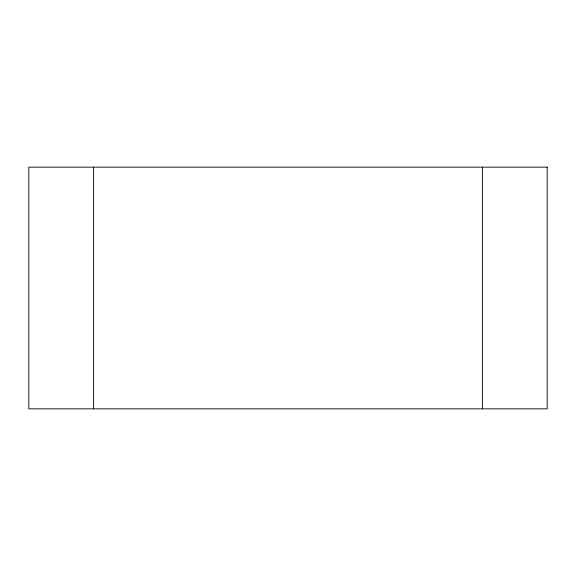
<?xml version="1.0" encoding="UTF-8"?>
<svg xmlns="http://www.w3.org/2000/svg" width="576" height="576" viewBox="0 0 576 576"><rect width="100%" height="100%" fill="white"/><g stroke="black" fill="none" stroke-linecap="round" stroke-linejoin="round"><path stroke-width="0.86" d="M482.4 167.148L482.4 408.852M93.6 167.148L93.6 408.852M547.2 167.148L28.8 167.148L28.8 408.852L547.2 408.852L547.2 167.148"/></g></svg>
